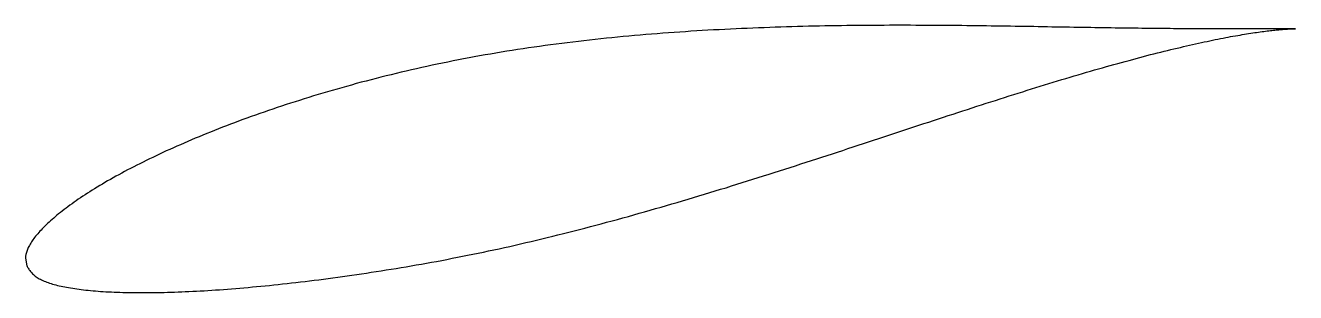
# Model space of a CAD drawing. Header units: metres. Extents: x -37 to 76, y -9 to 15.
import ezdxf

# ---------------------------------------------------------------- set-up
doc = ezdxf.new("R2010")
doc.units = ezdxf.units.M

msp = doc.modelspace()

# ---------------------------------------------------------------- linework, layer by layer
msp.add_lwpolyline([(75.79, 14.19), (75.79, 14.19), (75.79, 14.19), (75.77, 14.2), (75.76, 14.2), (75.74, 14.2), (75.71, 14.2), (75.68, 14.2), (75.65, 14.2), (75.61, 14.2), (75.57, 14.21), (75.52, 14.21), (75.47, 14.21), (75.42, 14.21), (75.36, 14.21), (75.29, 14.21), (75.22, 14.21), (75.15, 14.21), (75.07, 14.21), (74.99, 14.21), (74.9, 14.21), (74.81, 14.21), (74.72, 14.21), (74.62, 14.21), (74.51, 14.21), (74.4, 14.21), (74.29, 14.21), (74.17, 14.21), (74.05, 14.21), (73.93, 14.21), (73.8, 14.21), (73.66, 14.21), (73.52, 14.21), (73.38, 14.21), (73.23, 14.21), (73.08, 14.21), (72.93, 14.21), (72.77, 14.21), (72.6, 14.21), (72.43, 14.2), (72.26, 14.2), (72.09, 14.2), (71.9, 14.2), (71.72, 14.2), (71.53, 14.2), (71.34, 14.2), (71.14, 14.2), (70.94, 14.2), (70.73, 14.2), (70.52, 14.2), (70.31, 14.2), (70.09, 14.2), (69.87, 14.2), (69.64, 14.2), (69.41, 14.2), (69.18, 14.19), (68.94, 14.19), (68.7, 14.19), (68.45, 14.2), (68.2, 14.2), (67.95, 14.2), (67.69, 14.2), (67.43, 14.2), (67.17, 14.2), (66.9, 14.2), (66.62, 14.2), (66.35, 14.2), (66.07, 14.2), (65.78, 14.21), (65.5, 14.21), (65.2, 14.21), (64.91, 14.21), (64.61, 14.22), (64.31, 14.22), (64, 14.22), (63.69, 14.22), (63.38, 14.23), (63.06, 14.23), (62.74, 14.23), (62.42, 14.24), (62.09, 14.24), (61.76, 14.25), (61.42, 14.25), (61.09, 14.25), (60.74, 14.26), (60.4, 14.26), (60.05, 14.27), (59.7, 14.27), (59.35, 14.28), (58.99, 14.28), (58.63, 14.29), (58.27, 14.29), (57.9, 14.3), (57.53, 14.31), (57.15, 14.31), (56.78, 14.32), (56.4, 14.32), (56.02, 14.33), (55.63, 14.34), (55.24, 14.34), (54.85, 14.35), (54.46, 14.36), (54.06, 14.36), (53.66, 14.37), (53.26, 14.37), (52.85, 14.38), (52.45, 14.39), (52.04, 14.39), (51.62, 14.4), (51.21, 14.41), (50.79, 14.41), (50.37, 14.42), (49.94, 14.43), (49.52, 14.43), (49.09, 14.44), (48.66, 14.44), (48.23, 14.45), (47.79, 14.46), (47.35, 14.46), (46.91, 14.47), (46.47, 14.47), (46.02, 14.48), (45.58, 14.48), (45.13, 14.48), (44.68, 14.49), (44.23, 14.49), (43.77, 14.5), (43.31, 14.5), (42.86, 14.5), (42.4, 14.5), (41.93, 14.5), (41.47, 14.51), (41, 14.51), (40.53, 14.51), (40.07, 14.51), (39.59, 14.51), (39.12, 14.5), (38.65, 14.5), (38.17, 14.5), (37.69, 14.5), (37.22, 14.49), (36.74, 14.49), (36.25, 14.49), (35.77, 14.48), (35.29, 14.47), (34.8, 14.47), (34.32, 14.46), (33.83, 14.45), (33.34, 14.44), (32.85, 14.43), (32.36, 14.42), (31.87, 14.41), (31.37, 14.4), (30.88, 14.38), (30.39, 14.37), (29.89, 14.35), (29.39, 14.34), (28.9, 14.32), (28.4, 14.3), (27.9, 14.29), (27.4, 14.26), (26.9, 14.24), (26.4, 14.22), (25.9, 14.2), (25.4, 14.18), (24.9, 14.15), (24.4, 14.12), (23.89, 14.1), (23.39, 14.07), (22.89, 14.04), (22.39, 14.01), (21.88, 13.98), (21.38, 13.94), (20.88, 13.91), (20.37, 13.87), (19.87, 13.84), (19.37, 13.8), (18.86, 13.76), (18.36, 13.72), (17.86, 13.68), (17.35, 13.64), (16.85, 13.59), (16.35, 13.55), (15.85, 13.5), (15.34, 13.45), (14.84, 13.4), (14.34, 13.35), (13.84, 13.3), (13.34, 13.25), (12.84, 13.19), (12.34, 13.13), (11.85, 13.08), (11.35, 13.02), (10.85, 12.95), (10.36, 12.89), (9.86, 12.83), (9.37, 12.76), (8.87, 12.7), (8.38, 12.63), (7.89, 12.56), (7.4, 12.49), (6.91, 12.41), (6.42, 12.34), (5.94, 12.26), (5.45, 12.19), (4.97, 12.11), (4.48, 12.03), (4, 11.94), (3.52, 11.86), (3.04, 11.78), (2.56, 11.69), (2.09, 11.6), (1.61, 11.51), (1.14, 11.42), (0.67, 11.33), (0.2, 11.23), (-0.27, 11.14), (-0.74, 11.04), (-1.2, 10.94), (-1.67, 10.84), (-2.13, 10.74), (-2.59, 10.63), (-3.05, 10.53), (-3.5, 10.42), (-3.96, 10.32), (-4.41, 10.21), (-4.86, 10.1), (-5.31, 9.99), (-5.76, 9.88), (-6.2, 9.76), (-6.64, 9.65), (-7.08, 9.53), (-7.52, 9.42), (-7.96, 9.3), (-8.39, 9.18), (-8.82, 9.06), (-9.25, 8.94), (-9.68, 8.82), (-10.11, 8.7), (-10.53, 8.57), (-10.95, 8.45), (-11.37, 8.32), (-11.78, 8.2), (-12.2, 8.07), (-12.61, 7.94), (-13.01, 7.81), (-13.42, 7.69), (-13.82, 7.56), (-14.22, 7.43), (-14.62, 7.29), (-15.02, 7.16), (-15.41, 7.03), (-15.8, 6.9), (-16.19, 6.76), (-16.57, 6.63), (-16.95, 6.49), (-17.33, 6.36), (-17.71, 6.22), (-18.08, 6.09), (-18.45, 5.95), (-18.82, 5.81), (-19.18, 5.68), (-19.54, 5.54), (-19.9, 5.4), (-20.25, 5.26), (-20.61, 5.12), (-20.96, 4.98), (-21.3, 4.84), (-21.64, 4.7), (-21.98, 4.56), (-22.32, 4.42), (-22.65, 4.28), (-22.98, 4.14), (-23.31, 4), (-23.63, 3.85), (-23.95, 3.71), (-24.27, 3.57), (-24.59, 3.43), (-24.9, 3.29), (-25.2, 3.15), (-25.51, 3), (-25.81, 2.86), (-26.1, 2.72), (-26.4, 2.58), (-26.69, 2.44), (-26.97, 2.3), (-27.26, 2.15), (-27.53, 2.01), (-27.81, 1.87), (-28.08, 1.73), (-28.35, 1.59), (-28.62, 1.45), (-28.88, 1.31), (-29.13, 1.17), (-29.39, 1.03), (-29.64, 0.89), (-29.89, 0.75), (-30.13, 0.61), (-30.37, 0.47), (-30.6, 0.33), (-30.83, 0.2), (-31.06, 0.06), (-31.29, -0.08), (-31.51, -0.21), (-31.72, -0.35), (-31.93, -0.49), (-32.14, -0.62), (-32.35, -0.76), (-32.55, -0.89), (-32.75, -1.03), (-32.94, -1.16), (-33.13, -1.29), (-33.31, -1.43), (-33.49, -1.56), (-33.67, -1.69), (-33.84, -1.82), (-34.01, -1.95), (-34.18, -2.08), (-34.34, -2.21), (-34.5, -2.33), (-34.65, -2.46), (-34.8, -2.59), (-34.94, -2.71), (-35.09, -2.83), (-35.22, -2.95), (-35.36, -3.07), (-35.48, -3.19), (-35.61, -3.31), (-35.73, -3.43), (-35.85, -3.54), (-35.96, -3.66), (-36.07, -3.77), (-36.17, -3.88), (-36.28, -3.99), (-36.37, -4.1), (-36.46, -4.21), (-36.55, -4.32), (-36.64, -4.43), (-36.72, -4.53), (-36.79, -4.64), (-36.86, -4.74), (-36.93, -4.84), (-36.99, -4.94), (-37.05, -5.04), (-37.11, -5.14), (-37.16, -5.24), (-37.21, -5.34), (-37.25, -5.43), (-37.29, -5.52), (-37.32, -5.61), (-37.35, -5.7), (-37.38, -5.78), (-37.4, -5.87), (-37.42, -5.95), (-37.43, -6.02), (-37.45, -6.09), (-37.45, -6.15), (-37.46, -6.2), (-37.46, -6.24), (-37.47, -6.27), (-37.33, -6.99), (-37.33, -7), (-37.32, -7.01), (-37.3, -7.04), (-37.28, -7.08), (-37.25, -7.13), (-37.21, -7.19), (-37.17, -7.26), (-37.13, -7.33), (-37.08, -7.4), (-37.02, -7.47), (-36.96, -7.54), (-36.89, -7.61), (-36.83, -7.68), (-36.75, -7.75), (-36.68, -7.81), (-36.6, -7.88), (-36.51, -7.94), (-36.42, -8), (-36.33, -8.06), (-36.23, -8.12), (-36.13, -8.17), (-36.02, -8.23), (-35.91, -8.28), (-35.8, -8.33), (-35.68, -8.38), (-35.56, -8.43), (-35.44, -8.47), (-35.31, -8.52), (-35.17, -8.56), (-35.04, -8.6), (-34.89, -8.64), (-34.75, -8.68), (-34.6, -8.72), (-34.44, -8.75), (-34.29, -8.79), (-34.12, -8.82), (-33.96, -8.85), (-33.79, -8.88), (-33.61, -8.91), (-33.44, -8.94), (-33.25, -8.97), (-33.07, -9), (-32.88, -9.03), (-32.68, -9.05), (-32.48, -9.08), (-32.28, -9.1), (-32.08, -9.13), (-31.87, -9.15), (-31.65, -9.17), (-31.43, -9.19), (-31.21, -9.21), (-30.99, -9.23), (-30.76, -9.25), (-30.53, -9.26), (-30.29, -9.28), (-30.05, -9.29), (-29.8, -9.3), (-29.56, -9.32), (-29.3, -9.33), (-29.05, -9.33), (-28.79, -9.34), (-28.53, -9.35), (-28.26, -9.35), (-27.99, -9.36), (-27.72, -9.36), (-27.44, -9.36), (-27.16, -9.36), (-26.88, -9.36), (-26.59, -9.36), (-26.3, -9.36), (-26.01, -9.36), (-25.71, -9.35), (-25.41, -9.35), (-25.1, -9.34), (-24.8, -9.33), (-24.48, -9.32), (-24.17, -9.31), (-23.85, -9.3), (-23.53, -9.29), (-23.21, -9.27), (-22.88, -9.26), (-22.55, -9.24), (-22.22, -9.22), (-21.88, -9.21), (-21.54, -9.19), (-21.2, -9.17), (-20.85, -9.14), (-20.5, -9.12), (-20.15, -9.1), (-19.79, -9.07), (-19.44, -9.05), (-19.08, -9.02), (-18.71, -8.99), (-18.35, -8.96), (-17.98, -8.93), (-17.6, -8.9), (-17.23, -8.86), (-16.85, -8.83), (-16.47, -8.79), (-16.09, -8.75), (-15.7, -8.72), (-15.31, -8.68), (-14.92, -8.63), (-14.53, -8.59), (-14.13, -8.55), (-13.74, -8.5), (-13.34, -8.46), (-12.93, -8.41), (-12.53, -8.36), (-12.12, -8.31), (-11.71, -8.26), (-11.3, -8.21), (-10.88, -8.16), (-10.46, -8.1), (-10.04, -8.05), (-9.62, -7.99), (-9.2, -7.93), (-8.77, -7.87), (-8.35, -7.81), (-7.92, -7.75), (-7.49, -7.68), (-7.05, -7.62), (-6.62, -7.55), (-6.18, -7.48), (-5.74, -7.41), (-5.3, -7.34), (-4.86, -7.27), (-4.41, -7.2), (-3.96, -7.13), (-3.52, -7.05), (-3.07, -6.97), (-2.62, -6.89), (-2.16, -6.81), (-1.71, -6.73), (-1.25, -6.65), (-0.8, -6.57), (-0.34, -6.48), (0.12, -6.39), (0.58, -6.3), (1.05, -6.21), (1.51, -6.12), (1.97, -6.03), (2.44, -5.93), (2.91, -5.84), (3.38, -5.74), (3.84, -5.64), (4.31, -5.54), (4.79, -5.44), (5.26, -5.33), (5.73, -5.23), (6.21, -5.12), (6.68, -5.01), (7.16, -4.9), (7.63, -4.79), (8.11, -4.68), (8.59, -4.56), (9.07, -4.45), (9.55, -4.33), (10.02, -4.21), (10.51, -4.09), (10.99, -3.97), (11.47, -3.85), (11.95, -3.72), (12.43, -3.6), (12.91, -3.47), (13.4, -3.34), (13.88, -3.21), (14.36, -3.08), (14.85, -2.95), (15.33, -2.82), (15.82, -2.69), (16.3, -2.55), (16.78, -2.42), (17.27, -2.28), (17.75, -2.14), (18.24, -2), (18.72, -1.86), (19.21, -1.72), (19.69, -1.58), (20.18, -1.44), (20.66, -1.3), (21.14, -1.16), (21.63, -1.01), (22.11, -0.87), (22.59, -0.72), (23.08, -0.58), (23.56, -0.43), (24.04, -0.28), (24.52, -0.13), (25.01, 0.01), (25.49, 0.16), (25.97, 0.31), (26.45, 0.46), (26.93, 0.61), (27.41, 0.76), (27.88, 0.91), (28.36, 1.06), (28.84, 1.21), (29.31, 1.37), (29.79, 1.52), (30.26, 1.67), (30.74, 1.82), (31.21, 1.97), (31.68, 2.13), (32.15, 2.28), (32.62, 2.43), (33.09, 2.58), (33.56, 2.74), (34.02, 2.89), (34.49, 3.04), (34.95, 3.19), (35.42, 3.34), (35.88, 3.5), (36.34, 3.65), (36.8, 3.8), (37.26, 3.95), (37.72, 4.1), (38.17, 4.25), (38.62, 4.4), (39.08, 4.55), (39.53, 4.7), (39.98, 4.85), (40.43, 5), (40.87, 5.14), (41.32, 5.29), (41.76, 5.44), (42.21, 5.58), (42.65, 5.73), (43.08, 5.87), (43.52, 6.02), (43.96, 6.16), (44.39, 6.3), (44.82, 6.45), (45.25, 6.59), (45.68, 6.73), (46.11, 6.87), (46.53, 7), (46.95, 7.14), (47.37, 7.28), (47.79, 7.41), (48.21, 7.55), (48.62, 7.68), (49.03, 7.81), (49.44, 7.94), (49.85, 8.07), (50.26, 8.2), (50.66, 8.33), (51.06, 8.46), (51.46, 8.58), (51.86, 8.71), (52.25, 8.83), (52.64, 8.95), (53.03, 9.08), (53.42, 9.19), (53.8, 9.31), (54.19, 9.43), (54.56, 9.55), (54.94, 9.66), (55.32, 9.77), (55.69, 9.88), (56.06, 9.99), (56.42, 10.1), (56.79, 10.21), (57.15, 10.32), (57.51, 10.42), (57.86, 10.52), (58.22, 10.62), (58.57, 10.72), (58.92, 10.82), (59.26, 10.92), (59.6, 11.01), (59.94, 11.11), (60.28, 11.2), (60.61, 11.29), (60.94, 11.38), (61.27, 11.47), (61.59, 11.56), (61.91, 11.64), (62.23, 11.73), (62.54, 11.81), (62.86, 11.89), (63.16, 11.97), (63.47, 12.05), (63.77, 12.12), (64.07, 12.2), (64.37, 12.27), (64.66, 12.34), (64.95, 12.41), (65.23, 12.48), (65.52, 12.54), (65.79, 12.61), (66.07, 12.67), (66.34, 12.74), (66.61, 12.8), (66.88, 12.86), (67.14, 12.91), (67.4, 12.97), (67.65, 13.03), (67.9, 13.08), (68.15, 13.13), (68.39, 13.18), (68.63, 13.23), (68.87, 13.28), (69.1, 13.32), (69.33, 13.37), (69.56, 13.41), (69.78, 13.45), (70, 13.5), (70.21, 13.53), (70.43, 13.57), (70.63, 13.61), (70.84, 13.64), (71.04, 13.68), (71.23, 13.71), (71.42, 13.74), (71.61, 13.77), (71.79, 13.8), (71.97, 13.83), (72.15, 13.86), (72.32, 13.88), (72.49, 13.91), (72.65, 13.93), (72.81, 13.95), (72.97, 13.97), (73.12, 13.99), (73.27, 14.01), (73.41, 14.03), (73.55, 14.04), (73.69, 14.06), (73.82, 14.07), (73.95, 14.09), (74.07, 14.1), (74.19, 14.11), (74.31, 14.12), (74.42, 14.13), (74.52, 14.14), (74.63, 14.15), (74.73, 14.16), (74.82, 14.17), (74.91, 14.17), (74.99, 14.18), (75.08, 14.18), (75.15, 14.19), (75.23, 14.19), (75.29, 14.19), (75.36, 14.2), (75.42, 14.2), (75.47, 14.2), (75.52, 14.2), (75.57, 14.2), (75.61, 14.2), (75.65, 14.2), (75.68, 14.2), (75.71, 14.2), (75.74, 14.2), (75.76, 14.2), (75.77, 14.2), (75.79, 14.19), (75.79, 14.19), (75.79, 14.19)], close=True)

doc.saveas('drawing.dxf')
